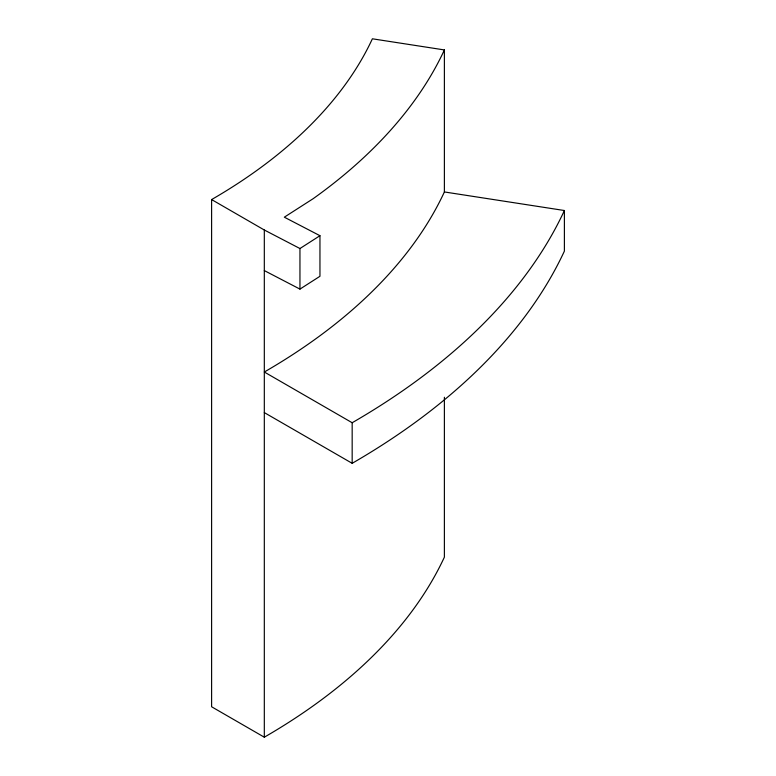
<?xml version="1.0" encoding="UTF-8"?>
<svg xmlns="http://www.w3.org/2000/svg" width="776" height="776" viewBox="0 0 776 776"><rect width="100%" height="100%" fill="white"/><g stroke="black" fill="none" stroke-linecap="round" stroke-linejoin="round"><path stroke-width="1.16" d="M264.315 270.582L299.953 289.108L299.953 248.533L319.954 235.7L284.317 217.183L313.048 198.763A695.723 401.677 0 0 0 444.386 49.936L372.383 38.8A621.178 358.638 0 0 1 211.606 199.568L211.606 706.771L264.315 737.2A695.723 401.677 0 0 0 444.386 557.139L444.386 397.254M299.953 289.108L319.954 276.285L319.954 235.7M352.168 463.311L352.168 422.736L264.315 372.014A695.723 401.677 0 0 0 444.386 191.953L564.394 210.519L564.394 251.094A819.96 473.399 0 0 1 352.168 463.311L264.315 412.599M211.606 199.568L264.315 230.006L299.953 248.533M444.386 49.936L444.386 191.953M264.315 230.006L264.315 737.2M564.394 210.519A819.96 473.399 0 0 1 352.168 422.736"/></g></svg>
